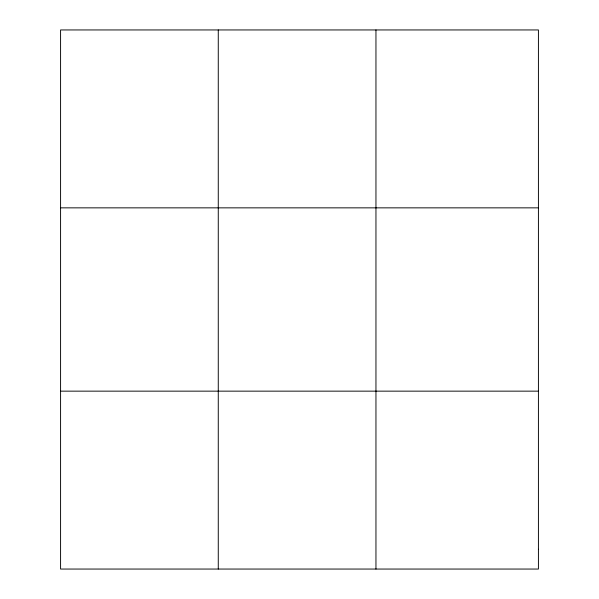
<?xml version="1.0" encoding="UTF-8"?>
<svg xmlns="http://www.w3.org/2000/svg" width="599" height="599" viewBox="0 0 599 599"><rect width="100%" height="100%" fill="white"/><g stroke="black" fill="none" stroke-linecap="round" stroke-linejoin="round"><path stroke-width="0.9" d="M218.268 569.05L218.268 29.95M375.955 569.05L375.955 29.95M60.581 207.853L538.419 207.853M60.581 391.147L538.419 391.147M538.419 549.283L538.419 569.05L60.581 569.05L60.581 29.95L538.419 29.95L538.419 549.283"/></g></svg>
